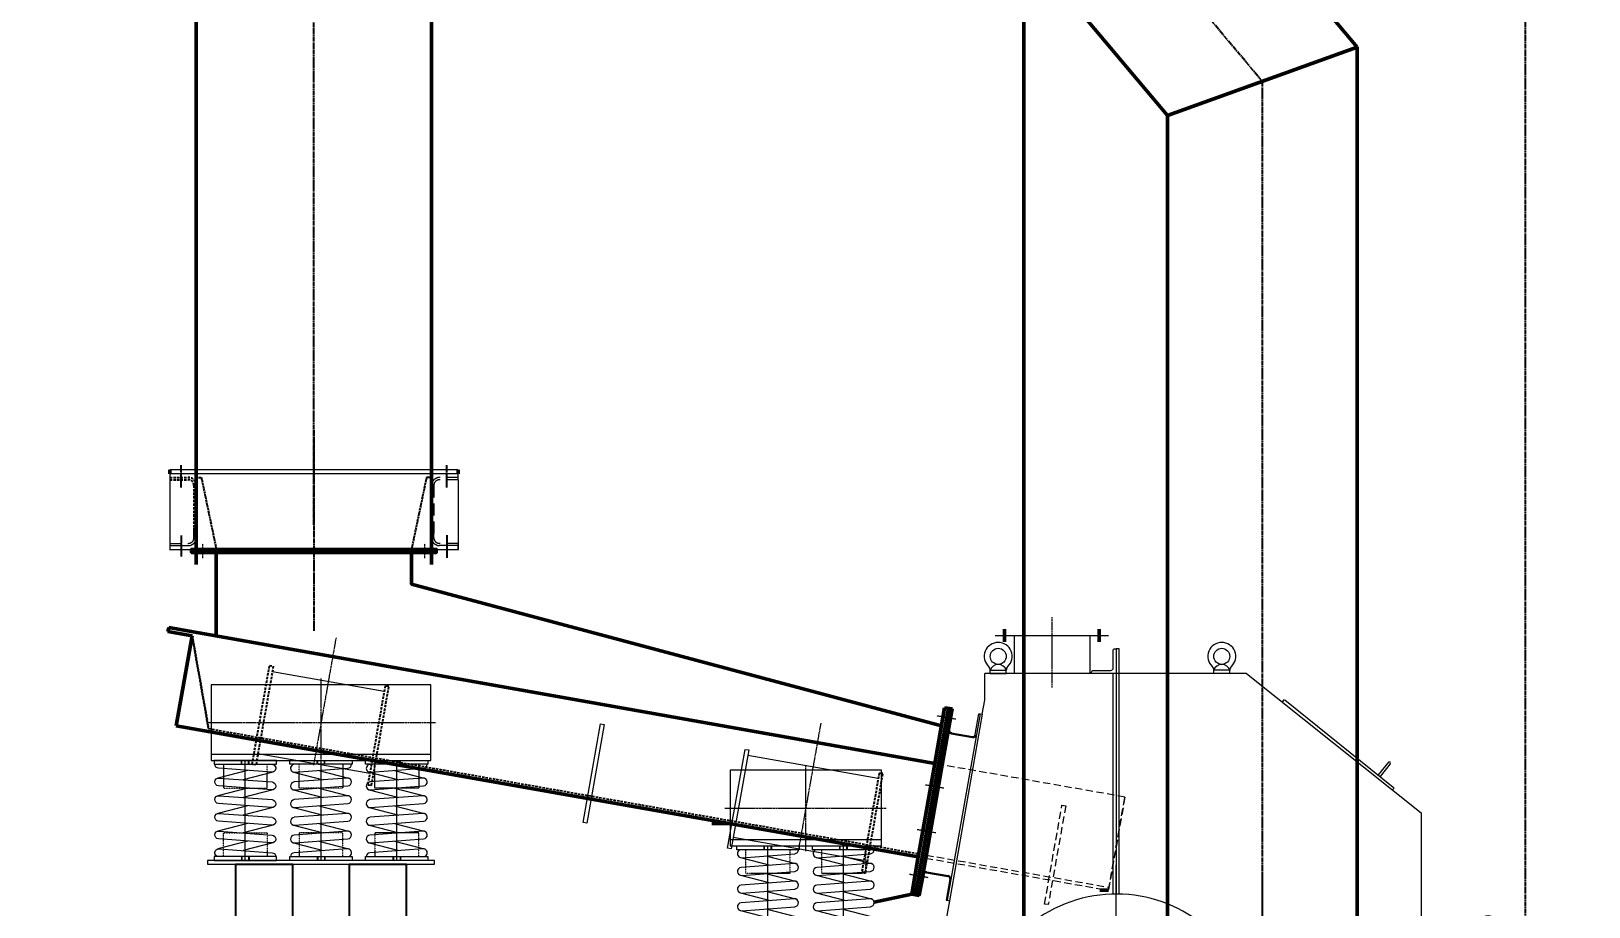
# Model space of a CAD drawing. Header units: millimetres. Extents: x -1263456 to 2767218, y -83310 to 50301.
# Drawn here: x 1102713 to 1106827, y -31768 to -29454 of the extents above; entities that cross this region are included whole.
import ezdxf

# ---------------------------------------------------------------- set-up
doc = ezdxf.new("R2010")
doc.units = ezdxf.units.MM
for name, pattern in [('AM_ISO02W050', [7.5, 6, -1.5]), ('AM_ISO08W050', [18, 12, -1.5, 3, -1.5]), ('AUSGEZOGEN', [0]), ('CENTER', [7, 4, -1, 1, -1]), ('CENTER2', [1.125, 0.75, -0.125, 0.125, -0.125]), ('DASHDOT', [1, 0.5, -0.25, 0, -0.25]), ('HIDDEN', [9.525, 6.35, -3.175])]:
    doc.linetypes.add(name, pattern=pattern)
doc.layers.get('0').update_dxf_attribs({"color": 255, "lineweight": 50})
doc.layers.get('Defpoints').update_dxf_attribs({"linetype": 'AUSGEZOGEN'})
for name, color, linetype, lineweight in [('AM_0', 7, 'Continuous', 50), ('AM_3', 6, 'AM_ISO02W050', 25), ('AM_5', 3, 'Continuous', 25), ('AM_7', 4, 'AM_ISO08W050', 25), ('Cen', 3, 'CENTER', 13), ('CONT', 2, 'Continuous', 13), ('GEOM', 2, 'Continuous', 13)]:
    doc.layers.add(name, color=color, linetype=linetype, lineweight=lineweight)
doc.layers.add('Cont-Trolley', color=4, linetype='Continuous')
doc.layers.add('HID', color=2, linetype='HIDDEN')
doc.styles.get("Standard").update_dxf_attribs({"font": 'ISOCP.SHX', "width": 0.7})
doc.dimstyles.new('AM_ISO$0', dxfattribs={"dimtxt": 3.5, "dimasz": 3.5, "dimexe": 1, "dimexo": 1, "dimgap": 1.5, "dimtad": 1, "dimdsep": 46, "dimtxsty": 'Standard', "dimcen": 0, "dimclrd": 256, "dimclre": 256, "dimclrt": 2, "dimazin": 2, "dimtp": 0.1, "dimtm": 0.1, "dimtfac": 0.71, "dimtmove": 0, "dimatfit": 3, "dimfxl": 1, "dimlwd": -1, "dimlwe": -1, "dimarcsym": 1})

# ---------------------------------------------------------------- blocks, each defined once
blk = doc.blocks.new('Chute for future')
at = {"layer": 'AM_0', "color": 30}
for p, q in [((1126411.3, -25954.4), (1126769.8, -27587.8, 0)), ((1125908.1, -26553.8, 0), (1126148.4, -27648.8, 0)), ((1126769.8, -29563.5, 0), (1126769.8, -27587.8, 0)), ((1126148.4, -29563.5, 0), (1126148.4, -27648.8, 0))]:
    blk.add_line(p, q, dxfattribs=at)
at = {"layer": 'AM_0'}
blk.add_line((1126148.4, -27648.8, 0), (1126769.8, -27587.8, 0), dxfattribs=at)
at = {"layer": 'AM_0', "color": 30}
blk.add_arc((1126767.2, -26764.1, 0), 884.5, 113.7305, 166.2457, dxfattribs=at)
at = {"layer": 'AM_7'}
for p, q in [((1126108.5, -26020.8), (1126459.1, -27618.3, 0)), ((1126459.1, -29458.1, 3.2), (1126459.6, -27618.3, 0))]:
    blk.add_line(p, q, dxfattribs=at)
blk = doc.blocks.new('Type_15')
at = {"color": 3, "linetype": 'ByBlock'}
for p, q in [((-10, -10), (-10, 0)), ((-8.8, -10), (-8.8, 0)), ((0, -264), (0, 0)), ((8.8, -10), (8.8, 0)), ((10, -10), (10, 0)), ((-72.6, -30.7), (5.9, -51)), ((-69.2, -31), (70.8, -20.5)), ((-5.9, -26.2), (72.6, -46.5)), ((-72.6, -77.4), (5.9, -97.7)), ((69.2, -46.2), (-70.8, -56.7)), ((-69.2, -77.7), (70.8, -67.2)), ((-5.9, -72.9), (72.6, -93.2)), ((69.2, -92.9), (-70.8, -103.4)), ((-69.2, -124.4), (70.8, -113.9)), ((-5.9, -119.6), (72.6, -139.9)), ((-72.6, -124.1), (5.9, -144.4)), ((69.2, -139.6), (-70.8, -150.1)), ((-69.2, -171.1), (70.8, -160.6)), ((-72.6, -170.8), (5.9, -191.1)), ((69.2, -186.3), (-70.8, -196.8)), ((-5.9, -166.3), (72.6, -186.6)), ((-72.6, -217.5), (5.9, -237.8)), ((69.2, -233), (-70.8, -243.5)), ((-69.2, -217.8), (70.8, -207.3)), ((-5.9, -213), (72.6, -233.3)), ((-10, -254), (-10, -264)), ((-8.8, -254), (-8.8, -264)), ((8.8, -254), (8.8, -264)), ((10, -254), (10, -264))]:
    blk.add_line(p, q, dxfattribs=at)
for points in [[(82.5, -10), (-82.5, -10), (-82.5, 0), (82.5, 0)], [(82.5, -264), (-82.5, -264), (-82.5, -254), (82.5, -254)]]:
    blk.add_lwpolyline(points, close=True, dxfattribs=at)
at = {"color": 3, "linetype": 'DASHDOT'}
for points in [[(58, -10), (58, -73), (-58, -73), (-58, -10)], [(58, -254), (58, -191), (-58, -191), (-58, -254)]]:
    blk.add_lwpolyline(points, dxfattribs=at)
at = {"color": 3, "linetype": 'ByBlock'}
for centre, start, end in [((-70, -20.5), 90, 274.2892), ((70, -10), 274.2892, 0), ((-70, -67.2), 94.2892, 274.2892), ((70, -56.7), 274.2892, 94.2892), ((-70, -113.9), 94.2892, 274.2892), ((70, -103.4), 274.2892, 94.2892), ((-70, -160.6), 94.2892, 274.2892), ((70, -150.1), 274.2892, 94.2892), ((-70, -207.3), 94.2892, 274.2892), ((70, -196.8), 274.2892, 94.2892), ((-70, -254), 94.2892, 180), ((70, -243.5), 270, 94.2892)]:
    blk.add_arc(centre, 10.5, start, end, dxfattribs=at)
blk = doc.blocks.new('100L')
at = {"layer": 'CONT'}
for p, q in [((349586.2, 4943.2), (349494.9, 4943.2)), ((349440.2, 4865.3), (349440.2, 4906.9)), ((349459.3, 4929.9), (349472.9, 4935)), ((349621.9, 4929.9), (349608.2, 4935)), ((349640.9, 4865.3), (349640.9, 4906.9)), ((349440.2, 4865.6), (349640.9, 4865.6)), ((349444.3, 4682.4), (349444.3, 4865.3)), ((349444.3, 4682.4), (349444.3, 4865.3)), ((349636.9, 4682.4), (349636.9, 4865.3)), ((349586.8, 4806.3), (349504.3, 4806.3)), ((349504.3, 4806.3), (349504.3, 4733.3)), ((349586.8, 4806.3), (349586.8, 4733.3)), ((349504.3, 4733.3), (349586.8, 4733.3)), ((349415.6, 4648.2), (349444.3, 4672.7)), ((349444.3, 4672.7), (349444.3, 4682.4)), ((349444.3, 4672.7), (349636.9, 4672.7)), ((349636.9, 4672.7), (349636.9, 4682.4)), ((349665.6, 4648.2), (349636.9, 4672.7)), ((349415.6, 4648.2), (349665.6, 4648.2)), ((349415.6, 4648.2), (349415.6, 4637.2)), ((349415.6, 4637.2), (349665.6, 4637.2)), ((349450.6, 4633.2), (349450.6, 4637.2)), ((349450.6, 4633.2), (349630.6, 4633.2)), ((349630.6, 4633.2), (349630.6, 4637.2)), ((349665.6, 4637.2), (349665.6, 4648.2))]:
    blk.add_line(p, q, dxfattribs=at)
blk.add_circle((349429.8, 4769.7), 10.5, dxfattribs=at)
for centre, radius, start, end in [((349449.5, 5031.6), 99.4, 283.6139, 297.19), ((349631.6, 5031.6), 99.4, 242.81, 256.3861), ((349479.9, 4893.4), 42, 119.5161, 161.2324), ((349601.2, 4893.4), 42, 18.7676, 60.4839), ((349429.8, 4769.7), 19.1, 41.1132, 318.8868)]:
    blk.add_arc(centre, radius, start, end, dxfattribs=at)
blk = doc.blocks.new('VF130 N')
at = {"layer": 'Cen', "color": 4, "linetype": 'ByBlock', "ltscale": 3}
for p, q in [((343371, 1354.9), (343403.9, 1477.7)), ((343377.8, 1353.1), (343410.6, 1475.8)), ((343387.9, 1445.5), (343383.4, 1428.5)), ((343387, 1442.2), (343393.8, 1440.3)), ((343394.7, 1443.6), (343387.9, 1445.5)), ((343396.2, 1476.3), (343391.6, 1459.2)), ((343391.6, 1459.2), (343398.4, 1457.4)), ((343392.6, 1462.9), (343399.4, 1461.1)), ((343395.3, 1472.9), (343402.1, 1471.1)), ((343403, 1474.4), (343396.2, 1476.3)), ((343403.9, 1477.7), (343437.9, 1468.6)), ((343439.7, 1475.4), (343413.2, 1376.4)), ((343443.1, 1474.5), (343417.5, 1378.9)), ((343373.3, 1390.9), (343377.8, 1407.9)), ((343376.9, 1404.2), (343383.7, 1402.4)), ((343377.8, 1407.9), (343384.7, 1406)), ((343383.4, 1428.5), (343390.2, 1426.6)), ((343384.3, 1432.1), (343391.2, 1430.3)), ((343620.6, 1293.1), (343654, 1417.8)), ((343622.4, 1286.1), (343657.4, 1416.9)), ((343650, 1280.3), (343682.8, 1402.8)), ((343689.6, 1401), (343655.6, 1410.1)), ((343656.8, 1278.5), (343689.6, 1401)), ((343365, 1360.1), (343369.6, 1377.1)), ((343371.8, 1358.2), (343365, 1360.1)), ((343365.9, 1363.4), (343372.7, 1361.6)), ((343368.6, 1373.4), (343375.4, 1371.6)), ((343369.6, 1377.1), (343376.4, 1375.3)), ((343380.1, 1389), (343373.3, 1390.9)), ((343374.2, 1394.2), (343381, 1392.3)), ((343371, 1354.9), (343382.4, 1351.9)), ((343396.7, 1230.9), (343452.3, 1287.3)), ((343656.8, 1278.5), (343622.8, 1287.6)), ((343549.2, 1190), (343529.2, 1266.7)), ((343372.4, 1210.5), (343389, 1220.1)), ((343390, 1180), (343406.6, 1189.6)), ((343436.9, 1144), (343441.9, 1162.5)), ((343470.9, 1134.9), (343475.9, 1153.4)), ((343529.5, 1142.6), (343520, 1159.2)), ((343560.1, 1160.3), (343550.5, 1176.8)), ((343589.2, 1045.7), (343567.4, 1119.9))]:
    blk.add_line(p, q, dxfattribs=at)
at = {"layer": 'Cen', "linetype": 'CENTER2', "ltscale": 3}
for p, q in [((343443, 1098.7), (343526.9, 1411.7)), ((343646.3, 1211.9), (343333.2, 1295.8))]:
    blk.add_line(p, q, dxfattribs=at)
at = {"layer": 'Cen', "linetype": 'ByBlock', "ltscale": 3}
for p, q in [((343335.8, 1123.8), (343325.6, 1085.7)), ((343548.3, 1066.8), (343538.1, 1028.7))]:
    blk.add_line(p, q, dxfattribs=at)
at = {"layer": 'Cen', "color": 4, "linetype": 'ByBlock', "ltscale": 3}
for centre, radius in [((343425, 1358.9), 10.6), ((343515.9, 1370.9), 10.6), ((343588.6, 1315), 10.6), ((343369.2, 1286.2), 10.6), ((343484.9, 1255.2), 45.8), ((343484.9, 1255.2), 38.7), ((343484.9, 1255.2), 31.7), ((343484.9, 1255.2), 24.7), ((343600.6, 1224.2), 10.6), ((343381.2, 1195.3), 10.6), ((343544.8, 1151.4), 10.6), ((343453.9, 1139.5), 10.6)]:
    blk.add_circle(centre, radius, dxfattribs=at)
for centre, radius, start, end in [((343425, 1358.9), 21.1, 215.0621, 24.9379), ((343484.9, 1255.2), 119.8, 85.1242, 109.8758), ((343515.9, 1370.9), 21.1, 170.0621, 339.9379), ((343484.9, 1255.2), 119.8, 40.1242, 64.8758), ((343484.9, 1255.2), 119.8, 130.1242, 154.8758), ((343588.6, 1315), 21.1, 125.0621, 294.9379), ((343369.2, 1286.2), 21.1, 260.0621, 69.9379), ((343484.9, 1255.2), 119.8, 355.1242, 19.8758), ((343484.9, 1255.2), 119.8, 175.1242, 194.7888), ((343600.6, 1224.2), 21.1, 80.0621, 249.9379), ((343381.2, 1195.3), 31.7, 79.6772, 187.6977), ((343381.2, 1195.3), 17.6, 120, 300), ((343386.7, 1240.8), 14.1, 263.1577, 315.4277), ((343484.9, 1255.2), 102.2, 196.2034, 200.0717), ((343331.2, 1166.4), 78.9, 17.0955, 42.9045), ((343484.9, 1255.2), 119.8, 315.2112, 334.8758), ((343335.8, 1189.2), 14.1, 315.4277, 7.6977), ((343484.9, 1255.2), 102.2, 219.9283, 245.0717), ((343439, 1083.7), 78.9, 62.0955, 87.9045), ((343484.9, 1255.2), 102.2, 264.9283, 290.0717), ((343573.7, 1101.4), 78.9, 107.0955, 132.9045), ((343544.8, 1151.4), 17.6, 210, 30), ((343562.8, 1193.6), 14.1, 194.5723, 246.8423), ((343484.9, 1255.2), 102.2, 309.9283, 313.7966), ((343544.8, 1151.4), 31.7, 322.3023, 70.3228), ((343453.9, 1139.5), 17.6, 165, 345), ((343581, 1123.4), 14.1, 142.3023, 194.5723)]:
    blk.add_arc(centre, radius, start, end, dxfattribs=at)
at = {"layer": 'CONT'}
for p, q in [((343657.4, 1416.9), (343439.7, 1475.3)), ((343289.8, 1125.9), (343345.9, 1179.3)), ((343289.8, 1125.9), (343284.7, 1106.9)), ((343589.2, 1045.7), (343289.8, 1125.9)), ((343584.1, 1026.6), (343284.7, 1106.9)), ((343589.2, 1045.7), (343584.1, 1026.6))]:
    blk.add_line(p, q, dxfattribs=at)
for start, end in [(310.4366, 199.5634), (199.5634, 310.4366)]:
    blk.add_arc((343484.9, 1255.2), 140.9, start, end, dxfattribs=at)
at = {"layer": 'HID'}
for p, q in [((343325.7, 1116.3), (343320.6, 1097.3)), ((343340.9, 1112.2), (343335.8, 1093.2)), ((343538.2, 1059.4), (343533.1, 1040.3)), ((343553.4, 1055.3), (343548.3, 1036.2))]:
    blk.add_line(p, q, dxfattribs=at)
at = {"layer": 'CONT', "color": 0, "rotation": 254.9999999999247}
blk.add_blockref('100L', (429665.7, 340169.2), dxfattribs=at)
blk = doc.blocks.new('A$Cb9ce5bf2')
for p, q in [((4.8, 2376.3, 3.2), (4.8, 2386.3, 3.2)), ((74.8, 2376.3, 3.2), (74.8, 2386.3, 3.2)), ((696.2, 2376.3, 3.2), (696.2, 2386.3, 3.2)), ((766.2, 2376.3, 3.2), (766.2, 2386.3, 3.2))]:
    blk.add_line(p, q)
at = {"color": 6, "ltscale": 2.25}
for p, q in [((643.5, 2168.3, 3.2), (127.5, 2168.3, 3.2)), ((1.9, 1970.3, 3.2), (0, 1959.5, 3.2)), ((0, 1959.5, 3.2), (64, 1948.2, 3.2)), ((2025.2, 1610.5, 3.2), (1.9, 1970.3, 3.2)), ((64, 1948.2, 3.2), (22, 1709.9, 3.2)), ((2209.5, 1932, 3.2), (2209.5, 1965.5, 3.2)), ((2459.5, 1932, 3.2), (2459.5, 1965.5, 3.2)), ((2061.1, 1756.5, 3.2), (1974.2, 1264.1, 3.2)), ((2051.2, 1758.2, 3.2), (2025.2, 1610.5, 3.2)), ((2044.9, 1607, 3.2), (2070.9, 1754.8, 3.2)), ((2070.9, 1754.8, 3.2), (2051.2, 1758.2, 3.2)), ((22, 1709.9, 3.2), (1981.8, 1364.3, 3.2)), ((1484.6, 1452, 3.2), (1436.5, 1452, 3.2)), ((1981.8, 1364.3, 3.2), (1964.4, 1265.8, 3.2)), ((1984.1, 1262.4, 3.2), (2001.5, 1360.8, 3.2)), ((2484, 1275.8, 3.2), (2460.9, 1275.8, 3.2)), ((1964.4, 1265.8, 3.2), (1984.1, 1262.4, 3.2))]:
    blk.add_line(p, q, dxfattribs=at)
at = {"color": 2, "linetype": 'CENTER2', "lineweight": 13, "ltscale": 2.25}
blk.add_line((2504.5, 169.8), (2504.5, 1343.4, 3.2), dxfattribs=at)
at = {"color": 6, "ltscale": 2.25, "elevation": 3.2}
for points in [[(2042.7, 1709.9), (643.5, 2084.8), (643.5, 2168.3), (708.5, 2168.3), (708.5, 2176.3), (62.5, 2176.3), (62.5, 2168.3), (127.5, 2168.3), (127.5, 1948.2)], [(1981.8, 1364.3), (1981.8, 1364.3), (2025.2, 1610.5)], [(2044.9, 1607), (2001.5, 1360.8)], [(1964.4, 1265.8), (1864.9, 1244.4)]]:
    blk.add_lwpolyline(points, dxfattribs=at)
at = {"layer": 'AM_3'}
for p, q in [((74.8, 2366.3, 3.2), (74.8, 2376.3, 3.2)), ((74.8, 2366.3, 3.2), (88.1, 2366.3, 3.2)), ((88.1, 2366.3, 3.2), (127.8, 2176.3, 3.2)), ((682.8, 2366.3, 3.2), (643.1, 2176.3, 3.2)), ((696.2, 2366.3, 3.2), (682.8, 2366.3, 3.2)), ((696.2, 2366.3, 3.2), (696.2, 2376.3, 3.2)), ((74.8, 2214.7, 3.2), (74.8, 2336.3, 3.2))]:
    blk.add_line(p, q, dxfattribs=at)
at = {"layer": 'AM_3', "ltscale": 5}
blk.add_line((696.2, 2214.7, 3.2), (696.2, 2336.3, 3.2), dxfattribs=at)
at = {"layer": 'AM_7'}
blk.add_line((385.5, 2491.6, 3.2), (385.5, 1961.3, 3.2), dxfattribs=at)
at = {"layer": 'AM_7', "ltscale": 0.25}
for p, q in [((34.8, 2339.7, 3.2), (34.8, 2399.2, 3.2)), ((736.2, 2339.7, 3.2), (736.2, 2399.2, 3.2)), ((34.8, 2212.8, 3.2), (34.8, 2157.3, 3.2)), ((736.2, 2213.7, 3.2), (736.2, 2154.2, 3.2))]:
    blk.add_line(p, q, dxfattribs=at)
at = {"layer": 'Cen', "ltscale": 0.2}
for p, q in [((92.5, 2153.3, 3.2), (92.5, 2191.3, 3.2)), ((678.5, 2153.3, 3.2), (678.5, 2191.3, 3.2))]:
    blk.add_line(p, q, dxfattribs=at)
at = {"layer": 'Cen'}
for p, q in [((2334.5, 1997.4, 3.2), (2334.5, 1810.5, 3.2)), ((443.9, 1943, 3.2), (384.3, 1605.4, 3.2)), ((404.3, 1601.6, 3.2), (404.3, 1835.6, 3.2)), ((102.3, 1718.6, 3.2), (706.3, 1718.6, 3.2)), ((1724.1, 1717.2, 3.2), (1664.6, 1379.6, 3.2)), ((1684.6, 1379.5, 3.2), (1684.6, 1606.2, 3.2)), ((1471.2, 1492.9, 3.2), (1897.9, 1492.9, 3.2))]:
    blk.add_line(p, q, dxfattribs=at)
at = {"layer": 'Cen', "ltscale": 0.3}
for p, q in [((2081.3, 1727.5, 3.2), (2032.1, 1736.2, 3.2)), ((2049.2, 1545.4, 3.2), (2000, 1554, 3.2)), ((2028.4, 1427.2, 3.2), (1979.1, 1435.9, 3.2)), ((2007.5, 1309, 3.2), (1958.3, 1317.7, 3.2))]:
    blk.add_line(p, q, dxfattribs=at)
at = {"layer": 'CONT'}
for p, q in [((766.2, 2386.3, 3.2), (4.8, 2386.3, 3.2)), ((4.8, 2376.3, 3.2), (4.8, 2176.3, 3.2)), ((766.2, 2376.3, 3.2), (4.8, 2376.3, 3.2)), ((766.2, 2360.3, 3.2), (766.2, 2376.3, 3.2)), ((766.2, 2360.3, 3.2), (766.2, 2176.3, 3.2)), ((3.8, 2176.3, 3.2), (767.2, 2176.3, 3.2)), ((4.8, 2176.3, 3.2), (766.2, 2176.3, 3.2)), ((4.8, 2176.3, 3.2), (766.2, 2176.3, 3.2)), ((114.5, 2176.3, 3.2), (656.4, 2176.3, 3.2)), ((0, 1959.5, 3.2), (1.4, 1967.4, 3.2)), ((1.9, 1970.3, 3.2), (1.4, 1967.4, 3.2)), ((2512.5, 1913.8, 3.2), (2504.5, 1913.8, 3.2)), ((2512.5, 1265.7, 3.2), (2512.5, 1913.8, 3.2)), ((571.1, 1800.9, 3.2), (275.7, 1853, 3.2)), ((2496.5, 1265.7, 3.2), (2496.5, 1848.8, 3.2)), ((2504.5, 1848.8, 3.2), (2504.5, 1265.8, 3.2)), ((2948.1, 1779.7, 3.2), (2943.1, 1773.5, 3.2)), ((2949.6, 1778.5, 3.2), (3236.2, 1548.4, 3.2)), ((532.9, 1584.2, 3.2), (237.5, 1636.3, 3.2)), ((1876, 1570.8, 3.2), (1531.3, 1631.6, 3.2)), ((3223.5, 1613.8, 3.2), (3196.5, 1580.4, 3.2)), ((3228.2, 1610.1, 3.2), (3201.2, 1576.6, 3.2)), ((672, 1595.3, 3.2), (681.8, 1593.5, 3.2)), ((1837.8, 1354.2, 3.2), (1493.1, 1414.9, 3.2))]:
    blk.add_line(p, q, dxfattribs=at)
at = {"layer": 'CONT', "color": 6, "lineweight": 9}
for p, q in [((4.8, 2192.3, 3.2), (4.8, 2176.3, 3.2)), ((766.2, 2176.3, 3.2), (766.2, 2192.3, 3.2))]:
    blk.add_line(p, q, dxfattribs=at)
at = {"layer": 'CONT', "color": 4}
for p, q in [((2184.5, 1948.8, 3.2), (2484.5, 1948.8, 3.2)), ((2234.5, 1948.8, 3.2), (2234.5, 1848.8, 3.2)), ((2434.5, 1948.8, 3.2), (2434.5, 1848.8, 3.2)), ((2848.8, 1848.8, 3.2), (2157.3, 1848.8, 3.2)), ((2157.3, 1778.3, 3.2), (2157.3, 1848.8, 3.2)), ((2468.7, 1848.8, 3.2), (2318.7, 1848.8, 3.2)), ((2848.8, 1848.8, 3.2), (3310.1, 1480.4, 3.2)), ((2150.7, 1740.7, 3.2), (2157.3, 1778.3, 3.2)), ((2070.9, 1754.8, 3.2), (1984.1, 1262.4, 3.2)), ((2070.9, 1754.8, 3.2), (2044.9, 1607, 3.2)), ((2144.8, 1741.7, 3.2), (2057.9, 1249.3, 3.2)), ((2150.7, 1740.7, 3.2), (2063.9, 1248.3, 3.2)), ((2064.1, 1699.1, 3.2), (2073.9, 1754.2, 3.2)), ((2070.9, 1754.8, 3.2), (2073.9, 1754.2, 3.2)), ((2132.1, 1687.1, 3.2), (2141.8, 1742.3, 3.2)), ((2141.8, 1742.3, 3.2), (2144.8, 1741.7, 3.2)), ((2144.8, 1741.7, 3.2), (2150.7, 1740.7, 3.2)), ((2068.5, 1689.2, 3.2), (2124.6, 1679.3, 3.2)), ((2069, 1692.1, 3.2), (2125.1, 1682.2, 3.2)), ((2044.9, 1607, 3.2), (2001.5, 1360.8, 3.2)), ((3310.1, 1480.4, 3.2), (3310.1, 1149.2, 3.2)), ((2001.5, 1360.8, 3.2), (1984.1, 1262.4, 3.2)), ((2001.5, 1360.8, 3.2), (1984.1, 1262.4, 3.2)), ((1996.8, 1317, 3.2), (1987, 1261.8, 3.2)), ((2003.7, 1321.9, 3.2), (2059.9, 1312, 3.2)), ((2004.2, 1324.8, 3.2), (2060.4, 1314.9, 3.2)), ((2064.7, 1305, 3.2), (2055, 1249.9, 3.2)), ((1984.1, 1262.4, 3.2), (1987, 1261.8, 3.2)), ((2055, 1249.9, 3.2), (2057.9, 1249.3, 3.2)), ((2063.9, 1248.3, 3.2), (2055.2, 1199.1, 3.2)), ((2057.9, 1249.3, 3.2), (2063.9, 1248.3, 3.2))]:
    blk.add_line(p, q, dxfattribs=at)
at = {"layer": 'CONT', "elevation": 3.2}
blk.add_lwpolyline([(2496.5, 1909.3, -0.414214), (2501, 1913.8), (2504.5, 1913.8), (2504.5, 1848.8), (2439.5, 1848.8), (2439.5, 1852.3, -0.414214), (2444, 1856.8), (2490, 1856.8, 0.414214), (2496.5, 1863.3)], format="xyb", close=True, dxfattribs=at)
for points in [[(114.3, 1618.6), (694.3, 1618.6), (694.3, 1818.6), (114.3, 1818.6)], [(1152.3, 1713.7), (1106.3, 1452.7), (1096.5, 1454.4), (1142.5, 1715.4)], [(1533.9, 1646.4), (1487.9, 1385.4), (1478.1, 1387.1), (1524.1, 1648.1)], [(114.3, 1618.6), (694.3, 1618.6), (694.3, 1634.6), (114.3, 1634.6)], [(1484.6, 1392.9), (1884.6, 1392.9), (1884.6, 1592.9), (1484.6, 1592.9)], [(1484.6, 1392.9), (1884.6, 1392.9), (1884.6, 1408.9), (1484.6, 1408.9)], [(104.3, 1344.6), (704.3, 1344.6), (704.3, 1354.6), (104.3, 1354.6)]]:
    blk.add_lwpolyline(points, close=True, dxfattribs=at)
at = {"layer": 'CONT', "color": 4}
for centre, radius, start, end in [((2070.1, 1698.1, 3.2), 9, 170, 260), ((2070.1, 1698.1, 3.2), 6, 170, 260), ((2126.2, 1688.2, 3.2), 6, 260, 350), ((2126.2, 1688.2, 3.2), 9, 260, 350), ((2002.7, 1315.9, 3.2), 9, 80, 170), ((2002.7, 1315.9, 3.2), 6, 80, 170), ((2058.8, 1306, 3.2), 6, 350, 80), ((2058.8, 1306, 3.2), 9, 350, 80), ((2504.5, 900.8, 3.2), 365, 29.7146, 183.6948)]:
    blk.add_arc(centre, radius, start, end, dxfattribs=at)
at = {"layer": 'CONT'}
for centre, radius, start, end in [((3225.8, 1612, 3.2), 3, 321.1313, 141.1313), ((3234, 1545.6, 3.2), 3.5, 231.1313, 51.1313)]:
    blk.add_arc(centre, radius, start, end, dxfattribs=at)
at = {"layer": 'Cont-Trolley', "color": 61, "elevation": 3.2}
for points in [[(179.3, 230), (179.3, 1344.6), (329.3, 1344.6), (329.3, 230), (329.3, 230), (179.3, 230)], [(479.3, 230), (479.3, 1344.6), (629.3, 1344.6), (629.3, 230), (629.3, 230), (479.3, 230)]]:
    blk.add_lwpolyline(points, close=True, dxfattribs=at)
at = {"layer": 'GEOM'}
for p, q in [((2171.5, 1848.8, 3.2), (2171.5, 1857.7, 3.2)), ((2171.5, 1856.9, 3.2), (2214, 1856.9, 3.2)), ((2214, 1848.8, 3.2), (2214, 1857.7, 3.2)), ((2762.1, 1848.8, 3.2), (2762.1, 1857.7, 3.2)), ((2804.6, 1856.9, 3.2), (2762.1, 1856.9, 3.2)), ((2804.6, 1848.8, 3.2), (2804.6, 1857.7, 3.2)), ((2171.5, 1848.8, 3.2), (2214, 1848.8, 3.2)), ((2804.6, 1848.8, 3.2), (2762.1, 1848.8, 3.2))]:
    blk.add_line(p, q, dxfattribs=at)
for centre in [(2192.8, 1893.8, 3.2), (2783.3, 1893.8, 3.2)]:
    blk.add_circle(centre, 21.2, dxfattribs=at)
for centre, radius, start, end in [((2192.8, 1893.8, 3.2), 36.9, 313.1212, 226.8788), ((2783.3, 1893.8, 3.2), 36.9, 313.1212, 226.8788), ((2159, 1857.7, 3.2), 12.5, 0, 46.8788), ((2192.8, 1850.2, 3.2), 22.3, 17.3463, 162.6537), ((2226.5, 1857.7, 3.2), 12.5, 133.1212, 180), ((2749.6, 1857.7, 3.2), 12.5, 0, 46.8788), ((2783.3, 1850.2, 3.2), 22.3, 17.3463, 162.6537), ((2817.1, 1857.7, 3.2), 12.5, 133.1212, 180)]:
    blk.add_arc(centre, radius, start, end, dxfattribs=at)
at = {"layer": 'HID'}
for p, q in [((4.8, 2366.3, 3.2), (53.8, 2366.3, 3.2)), ((4.8, 2360.3, 3.2), (53.8, 2360.3, 3.2)), ((68.8, 2345.3, 3.2), (68.8, 2216.3, 3.2)), ((74.8, 2345.3, 3.2), (74.8, 2214.7, 3.2)), ((107.3, 1703, 3.2), (64, 1948.2, 3.2))]:
    blk.add_line(p, q, dxfattribs=at)
at = {"layer": 'HID', "lineweight": 9, "ltscale": 5}
for p, q in [((696.2, 2345.3, 3.2), (696.2, 2214.7, 3.2)), ((702.2, 2345.3, 3.2), (702.2, 2216.3, 3.2)), ((766.2, 2366.3, 3.2), (717.2, 2366.3, 3.2)), ((766.2, 2360.3, 3.2), (717.2, 2360.3, 3.2)), ((68.8, 2207.3, 3.2), (68.8, 2232.3, 3.2)), ((702.2, 2207.3, 3.2), (702.2, 2232.3, 3.2)), ((4.8, 2192.3, 3.2), (53.8, 2192.3, 3.2)), ((766.2, 2192.3, 3.2), (717.2, 2192.3, 3.2))]:
    blk.add_line(p, q, dxfattribs=at)
at = {"layer": 'HID', "lineweight": 9, "ltscale": 10}
for p, q in [((4.8, 2186.3, 3.2), (53.8, 2186.3, 3.2)), ((74.8, 2207.3, 3.2), (74.8, 2214.7, 3.2)), ((696.2, 2207.3, 3.2), (696.2, 2214.7, 3.2)), ((766.2, 2186.3, 3.2), (717.2, 2186.3, 3.2))]:
    blk.add_line(p, q, dxfattribs=at)
at = {"layer": 'HID', "lineweight": 13, "ltscale": 3}
for p, q in [((2527.4, 1522, 3.2), (2044.9, 1607, 3.2)), ((2527.4, 1522, 3.2), (2484, 1275.8, 3.2)), ((2484, 1275.8, 3.2), (2527.4, 1522, 3.2)), ((2001.5, 1360.8, 3.2), (2484, 1275.8, 3.2))]:
    blk.add_line(p, q, dxfattribs=at)
at = {"layer": 'HID', "elevation": 3.2}
blk.add_lwpolyline([(64, 1948.2), (107.3, 1703), (1983.1, 1372.2)], dxfattribs=at)
for points in [[(278.3, 1867.8), (232.3, 1606.8), (222.4, 1608.5), (268.5, 1869.5)], [(573.7, 1815.7), (527.7, 1554.7), (537.6, 1553), (583.6, 1813.9)], [(1878.6, 1585.6), (1832.6, 1324.6), (1842.4, 1322.9), (1888.5, 1583.9)]]:
    blk.add_lwpolyline(points, close=True, dxfattribs=at)
at = {"layer": 'HID', "lineweight": 13, "ltscale": 3, "elevation": 3.2}
blk.add_lwpolyline([(2371, 1498.8), (2325, 1237.8), (2315.2, 1239.5), (2361.2, 1500.5)], close=True, dxfattribs=at)
blk.add_lwpolyline([(2002.8, 1368.7), (2485.4, 1283.6)], dxfattribs=at)
at = {"layer": 'HID'}
for radius in [21, 15]:
    blk.add_arc((53.8, 2345.3, 3.2), radius, 0, 90, dxfattribs=at)
at = {"layer": 'HID', "lineweight": 9, "ltscale": 5}
for centre, radius, start, end in [((717.2, 2345.3, 3.2), 21, 90, 180), ((717.2, 2345.3, 3.2), 15, 90, 180), ((53.8, 2207.3, 3.2), 15, 270, 0), ((717.2, 2207.3, 3.2), 15, 180, 270)]:
    blk.add_arc(centre, radius, start, end, dxfattribs=at)
at = {"layer": 'HID', "lineweight": 9, "ltscale": 10}
for centre, start, end in [((53.8, 2207.3, 3.2), 270, 0), ((717.2, 2207.3, 3.2), 180, 270)]:
    blk.add_arc(centre, 21, start, end, dxfattribs=at)
at = {"layer": 'CONT', "xscale": -1}
blk.add_blockref('Type_15', (204.3, 1618.6, 3.2), dxfattribs=at)
at = {"layer": 'CONT'}
for p in [(404.3, 1618.6, 3.2), (604.3, 1618.6, 3.2), (1584.6, 1392.9, 3.2), (1784.6, 1392.9, 3.2)]:
    blk.add_blockref('Type_15', p, dxfattribs=at)
at = {"layer": 'CONT', "color": 0, "rotation": 14.9999999993905}
blk.add_blockref('VF130 N', (-328266.1, -89164.5, 3.2), dxfattribs=at)
blk = doc.blocks.new('chute from diverter to conveyor')
at = {"layer": 'AM_0'}
for p, q in [((1098704.1, -28196.3, 0), (1099911.3, -26758.2, 0)), ((1099204.9, -28377.4, 0), (1100294.3, -27079.7, 0)), ((1098704.1, -28196.3, 0), (1098704.1, -32932.7, 0)), ((1098704.1, -28196.3, 0), (1099204.9, -28377.4, 0)), ((1099204.9, -28377.4, 0), (1099204.9, -32932.7, 0))]:
    blk.add_line(p, q, dxfattribs=at)
at = {"layer": 'AM_7'}
for q in [(1100365.4, -26606.1, 0), (1098954.5, -33157.7, 0)]:
    blk.add_line((1098954.5, -28286.8, 0), q, dxfattribs=at)
blk = doc.blocks.new('*D238')
at = {"layer": 'AM_5', "transparency": 16777216}
for p, q in [((1102459.5, -29658), (1102459.5, -33697.6)), ((1106084.6, -33074.7), (1106084.6, -33697.6)), ((1102722, -33622.6), (1105822.1, -33622.6))]:
    blk.add_line(p, q, dxfattribs=at)
for points in [[(1102722, -33578.8), (1102722, -33666.3), (1102459.5, -33622.6)], [(1105822.1, -33578.8), (1105822.1, -33666.3), (1106084.6, -33622.6)]]:
    blk.add_solid(points, dxfattribs=at)
at = {"layer": 'Defpoints', "color": 0, "transparency": 16777216}
for p in [(1102459.5, -29583, -0.1), (1106084.6, -32999.7, -3.3), (1106084.6, -33622.6)]:
    blk.add_point(p, dxfattribs=at)
at = {"layer": 'AM_5', "color": 2, "transparency": 16777216, "insert": (1104272.1, -33378.8), "char_height": 262.5, "attachment_point": 5, "bg_fill": 3, "box_fill_scale": 1.1, "bg_fill_color": 256, "bg_fill_true_color": 13158600, "bg_fill_transparency": 0}
blk.add_mtext('3625', dxfattribs=at)

msp = doc.modelspace()

# ---------------------------------------------------------------- linework, layer by layer
at = {"layer": 'AM_0'}
msp.add_line((1105334.9, -70029.7, -2.5), (1105334.9, -21828.3, -2.5), dxfattribs=at)
at = {"layer": 'AM_7'}
for p, q in [((1106659.9, -70880.6, -2.5), (1106659.9, -13073.8, -2.5)), ((1105964.5, -31680.1, 0.1), (1105964.5, -34457.7, 0.1))]:
    msp.add_line(p, q, dxfattribs=at)

# ---------------------------------------------------------------- block references
at = {"layer": 'AM_0', "xscale": -1}
for name, p in [('chute from diverter to conveyor', (2204919.1, -1300, 0.1)), ('Chute for future', (2229919.1, -1300, 0.1))]:
    msp.add_blockref(name, p, dxfattribs=at)
at = {"layer": 'AM_0'}
msp.add_blockref('A$Cb9ce5bf2', (1103074.5, -32999.7, -3.2), dxfattribs=at)

# ---------------------------------------------------------------- next in the draw order: dimensions: what is measured, and where the dimension line sits
at = {"layer": 'AM_5'}
dim = msp.add_linear_dim(base=(1106084.6, -33622.6, 0.1), p1=(1102459.5, -29583, 0), p2=(1106084.6, -32999.7, -3.2), dimstyle='AM_ISO$0', override={"dimscale": 75, "dimdec": 0, "dimpost": '', "dimadec": 2, "dimtdec": 6, "dimtfill": 1}, dxfattribs=at)
dim.commit()
dim.dimension.update_dxf_attribs({"geometry": '*D238', "text_midpoint": (1104272.1, -33378.8, 0.1)})

doc.saveas('drawing.dxf')
